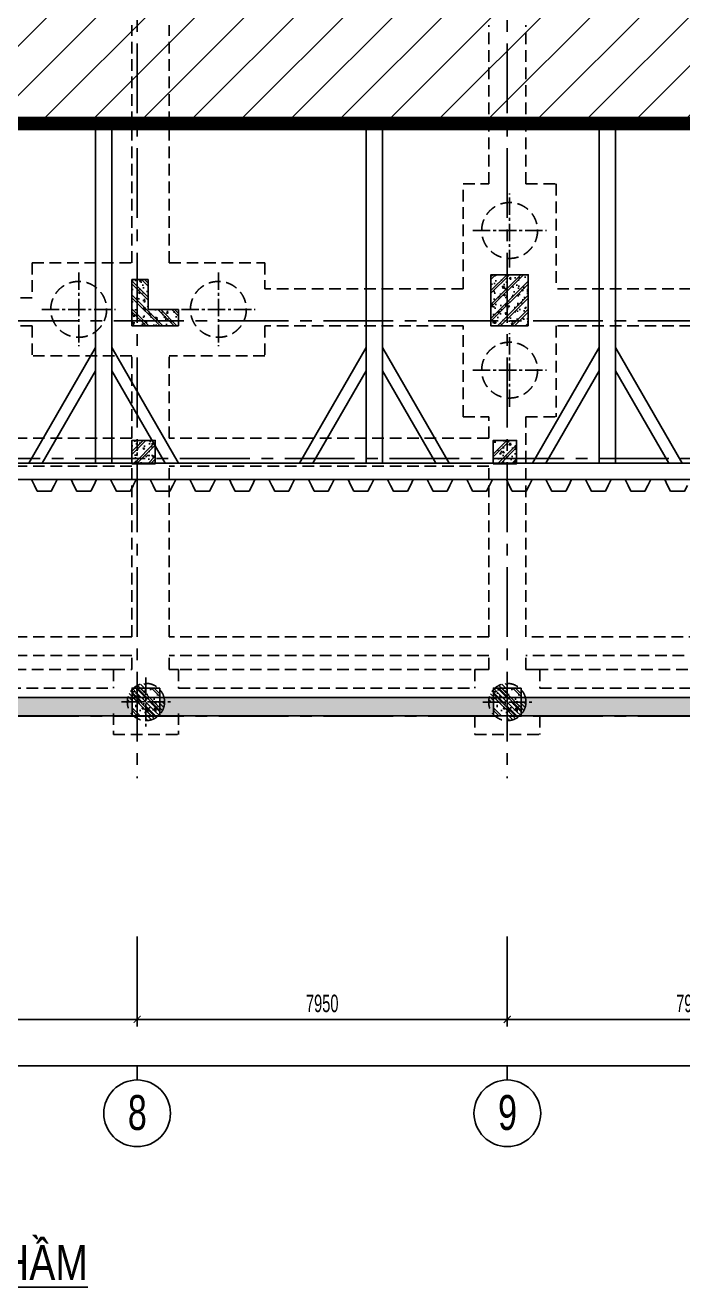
# Model space of a CAD drawing. Extents: x 71 to 3057337, y -14 to 345257.
# Drawn here: x 2985102 to 2999221, y 262132 to 289256 of the extents above; entities that cross this region are included whole.
import ezdxf
from ezdxf.enums import TextEntityAlignment as Align

# ---------------------------------------------------------------- set-up
doc = ezdxf.new("R2010")
doc.units = 0
doc.header["$LTSCALE"] = 1000
doc.header["$MEASUREMENT"] = 0
doc.header["$PDMODE"] = 3
doc.linetypes.add('CENTER2', pattern=[1.125, 0.75, -0.125, 0.125, -0.125])
doc.linetypes.add('HIDDEN', pattern=[0.375, 0.25, -0.125])
doc.layers.get('0').update_dxf_attribs({"linetype": 'CONTINUOUS'})
doc.layers.get('Defpoints').update_dxf_attribs({"linetype": 'CONTINUOUS'})
for name, color, linetype in [('03BORDER', 3, 'CONTINUOUS'), ('12CHI', 1, 'CONTINUOUS'), ('CDC.01.AXIS', 160, 'CENTER2'), ('CDC.02.DIM', 1, 'CONTINUOUS'), ('CDC.04.HIDDEN', 8, 'HIDDEN'), ('CDC.05.STEEL', 4, 'CONTINUOUS'), ('CDC.09.COLUMN', 4, 'CONTINUOUS'), ('CDC.10.HATCH', 9, 'CONTINUOUS'), ('CDC.14.STEELNUM', 2, 'CONTINUOUS'), ('CDC.16.BIGTEXT', 6, 'CONTINUOUS')]:
    doc.layers.add(name, color=color, linetype=linetype)
doc.styles.add('ARIAL', font='arial.ttf', dxfattribs={"width": 0.6})
doc.dimstyles.new('D150', dxfattribs={"dimscale": 150, "dimtxt": 2.5, "dimasz": 1, "dimexe": 1, "dimexo": 0, "dimgap": 1, "dimtad": 1, "dimdec": 0, "dimdsep": 46, "dimtxsty": 'ARIAL', "dimblk": 'ARCHTICK', "dimcen": 1, "dimdle": 1, "dimclrd": 1, "dimclre": 1, "dimclrt": 2, "dimadec": 0, "dimazin": 0, "dimtfac": 0.00072, "dimtdec": 0, "dimtix": 1, "dimtmove": 2, "dimatfit": 3, "dimldrblk": 'ARCHTICK', "dimfxl": 1, "dimtolj": 1, "dimlwd": -1, "dimlwe": -1, "dimarcsym": 0})

# ---------------------------------------------------------------- blocks, each defined once
blk = doc.blocks.new('_ARCHTICK')
at = {"color": 0, "linetype": 'ByBlock', "const_width": 0.15}
blk.add_lwpolyline([(-0.5, -0.5), (0.5, 0.5)], dxfattribs=at)
blk = doc.blocks.new('*D291')
at = {"layer": 'CDC.02.DIM', "color": 1, "transparency": 16777216}
for p, q in [((2979554, 269678), (2979554, 267748)), ((2987504, 269678), (2987504, 267748)), ((2979404, 267898), (2987654, 267898))]:
    blk.add_line(p, q, dxfattribs=at)
at = {"layer": 'Defpoints', "color": 0, "transparency": 16777216}
for p in [(2979554, 269678), (2987504, 269678), (2987504, 267898)]:
    blk.add_point(p, dxfattribs=at)
at = {"layer": 'CDC.02.DIM', "color": 1, "transparency": 16777216, "xscale": 150, "yscale": 150, "zscale": 150, "rotation": 180}
blk.add_blockref('_ARCHTICK', (2979554, 267898), dxfattribs=at)
at = {"layer": 'CDC.02.DIM', "color": 1, "transparency": 16777216, "xscale": 150, "yscale": 150, "zscale": 150}
blk.add_blockref('_ARCHTICK', (2987504, 267898), dxfattribs=at)
at = {"layer": 'CDC.02.DIM', "color": 2, "transparency": 16777216, "insert": (2983529, 268239), "char_height": 375, "attachment_point": 5, "style": 'ARIAL'}
blk.add_mtext('\\A1;7950', dxfattribs=at)
blk = doc.blocks.new('*D294')
at = {"layer": 'CDC.02.DIM', "color": 1, "transparency": 16777216}
for p, q in [((2995454, 269678), (2995454, 267748)), ((3003404, 269678), (3003404, 267748)), ((3003554, 267898), (2995304, 267898))]:
    blk.add_line(p, q, dxfattribs=at)
at = {"layer": 'Defpoints', "color": 0, "transparency": 16777216}
for p in [(2995454, 269678), (3003404, 269678), (2995454, 267898)]:
    blk.add_point(p, dxfattribs=at)
at = {"layer": 'CDC.02.DIM', "color": 1, "transparency": 16777216, "xscale": 150, "yscale": 150, "zscale": 150, "rotation": 180}
blk.add_blockref('_ARCHTICK', (2995454, 267898), dxfattribs=at)
at = {"layer": 'CDC.02.DIM', "color": 1, "transparency": 16777216, "xscale": 150, "yscale": 150, "zscale": 150}
blk.add_blockref('_ARCHTICK', (3003404, 267898), dxfattribs=at)
at = {"layer": 'CDC.02.DIM', "color": 2, "transparency": 16777216, "insert": (2999429, 268239), "char_height": 375, "attachment_point": 5, "style": 'ARIAL'}
blk.add_mtext('\\A1;7950', dxfattribs=at)
blk = doc.blocks.new('*D295')
at = {"layer": 'CDC.02.DIM', "color": 1, "transparency": 16777216}
for p, q in [((2987504, 269678), (2987504, 267748)), ((2995454, 269678), (2995454, 267748)), ((2995604, 267898), (2987354, 267898))]:
    blk.add_line(p, q, dxfattribs=at)
at = {"layer": 'Defpoints', "color": 0, "transparency": 16777216}
for p in [(2987504, 269678), (2995454, 269678), (2987504, 267898)]:
    blk.add_point(p, dxfattribs=at)
at = {"layer": 'CDC.02.DIM', "color": 1, "transparency": 16777216, "xscale": 150, "yscale": 150, "zscale": 150, "rotation": 180}
blk.add_blockref('_ARCHTICK', (2987504, 267898), dxfattribs=at)
at = {"layer": 'CDC.02.DIM', "color": 1, "transparency": 16777216, "xscale": 150, "yscale": 150, "zscale": 150}
blk.add_blockref('_ARCHTICK', (2995454, 267898), dxfattribs=at)
at = {"layer": 'CDC.02.DIM', "color": 2, "transparency": 16777216, "insert": (2991479, 268239), "char_height": 375, "attachment_point": 5, "style": 'ARIAL'}
blk.add_mtext('\\A1;7950', dxfattribs=at)
blk = doc.blocks.new('*D319')
at = {"layer": 'CDC.02.DIM', "color": 1, "transparency": 16777216}
for p, q in [((2923174, 269678), (2923174, 266748)), ((3027104, 269678), (3027104, 266748)), ((2923024, 266898), (3027254, 266898))]:
    blk.add_line(p, q, dxfattribs=at)
at = {"layer": 'Defpoints', "color": 0, "transparency": 16777216}
for p in [(2923174, 269678), (3027104, 269678), (3027104, 266898)]:
    blk.add_point(p, dxfattribs=at)
at = {"layer": 'CDC.02.DIM', "color": 1, "transparency": 16777216, "xscale": 150, "yscale": 150, "zscale": 150, "rotation": 180}
blk.add_blockref('_ARCHTICK', (2923174, 266898), dxfattribs=at)
at = {"layer": 'CDC.02.DIM', "color": 1, "transparency": 16777216, "xscale": 150, "yscale": 150, "zscale": 150}
blk.add_blockref('_ARCHTICK', (3027104, 266898), dxfattribs=at)
at = {"layer": 'CDC.02.DIM', "color": 2, "transparency": 16777216, "insert": (2975139, 267239), "char_height": 375, "attachment_point": 5, "style": 'ARIAL'}
blk.add_mtext('\\A1;103930', dxfattribs=at)
blk = doc.blocks.new('7.95M')
at = {"layer": 'CDC.10.HATCH'}
h = blk.add_hatch(dxfattribs=at)
h.set_pattern_fill('CHAU-01', color=256, scale=50, style=0, pattern_type=2)
h.set_pattern_definition([(310, (-263987.3, -183495.4), (358.63009, 31.376067), [37.5, -412.5]), (5, (-263987.3, -183495.4), (-69.37567, -376.09607), [30, -330]), (259.5486, (-263957.42, -183492.77), (289.25469, -344.71977), [31.870095, -350.571056]), (313.8158, (-263987.3, -183595.4), (533.62052, 82.75951), [56.25, -618.75]), (263.3644, (-263942.84, -183588.5), (467.33135, -487.05894), [47.80514, -525.8565]), (8.8158, (-263987.3, -183595.4), (467.33097, -487.0593), [45, -495]), (339, (-263937.3, -183570.4), (298.453526, 201.309445), [37.5, -412.5]), (34, (-263937.3, -183570.4), (121.657666, -362.57502), [30, -330]), (288.5486, (-263912.43, -183553.6), (420.111314, -161.26525), [31.870095, -350.571056]), (322.5, (-263987.3, -183495.39), (6.079928, -166.446927), [0, -326, 0, -335, 0, -331.25]), (352.5, (-263987.3, -183495.39), (131.534769, -197.205856), [0, -191, 0, -318.5, 0, -126.25]), (32.5, (-264098.8, -183495.39), (266.911218, 11.277436), [0, -125, 0, -390, 0, -517.5]), (42.5, (-264148.8, -183495.39), (291.593085, -50.05249), [0, -162.5, 0, -259, 0, -367.5]), (315, (-263987.3, -183495.39), (-150.26019, -150.26019), []), (315, (-263987.3, -183556.64), (-150.26019, -150.26019), [])])
h.paths.add_polyline_path([(1476692, -110648), (1476582, -110648), (1476582, -109757), (1476692, -109757)])
h.paths.add_polyline_path([(1477582, -110648), (1476692, -110648), (1476692, -109757), (1476932, -109757), (1476932, -110407), (1477582, -110407)])
h.paths.add_polyline_path([(1477582, -110757), (1476692, -110757), (1476692, -110648), (1477582, -110648)])
h.paths.add_polyline_path([(1476692, -110757), (1476582, -110757), (1476582, -110648), (1476692, -110648)])
h = blk.add_hatch(dxfattribs=at)
h.set_pattern_fill('CHAU-01', color=256, scale=50, style=0, pattern_type=2)
h.set_pattern_definition([(230, (3233672.23, -183495.4), (-358.63009, 31.376067), [37.5, -412.5]), (175, (3233672.23, -183495.4), (69.37567, -376.09607), [30, -330]), (280.4514, (3233642.35, -183492.77), (-289.25469, -344.71977), [31.870095, -350.571056]), (226.1842, (3233672.23, -183595.4), (-533.62052, 82.75951), [56.25, -618.75]), (276.6356, (3233627.77, -183588.5), (-467.33135, -487.05894), [47.80514, -525.8565]), (171.1842, (3233672.23, -183595.4), (-467.33097, -487.0593), [45, -495]), (201, (3233622.23, -183570.4), (-298.453526, 201.309445), [37.5, -412.5]), (146, (3233622.23, -183570.4), (-121.657666, -362.57502), [30, -330]), (251.4514, (3233597.36, -183553.6), (-420.111314, -161.26525), [31.870095, -350.571056]), (217.5, (3233672.23, -183495.39), (-6.079928, -166.446927), [0, -326, 0, -335, 0, -331.25]), (187.5, (3233672.23, -183495.39), (-131.534769, -197.205856), [0, -191, 0, -318.5, 0, -126.25]), (147.5, (3233783.73, -183495.39), (-266.911218, 11.277436), [0, -125, 0, -390, 0, -517.5]), (137.5, (3233833.73, -183495.39), (-291.593085, -50.05249), [0, -162.5, 0, -259, 0, -367.5]), (225, (3233672.23, -183495.39), (150.26019, -150.26019), []), (225, (3233672.23, -183556.64), (150.26019, -150.26019), [])])
h.paths.add_polyline_path([(1484742, -110757), (1485092, -110757), (1485092, -110648), (1484742, -110648)])
h.paths.add_polyline_path([(1484742, -110648), (1485092, -110648), (1485092, -109657), (1484742, -109657)])
h.paths.add_polyline_path([(1484292, -110648), (1484742, -110648), (1484742, -109657), (1484292, -109657)])
h.paths.add_polyline_path([(1484292, -110757), (1484742, -110757), (1484742, -110648), (1484292, -110648)])
h = blk.add_hatch(dxfattribs=at)
h.set_pattern_fill('CHAU-01', color=256, scale=50, style=0, pattern_type=2)
h.set_pattern_definition([(50, (-320987.27, 0), (358.63009, -31.376067), [37.5, -412.5]), (355, (-320987.27, 0), (-69.37567, 376.09607), [30, -330]), (100.4514, (-320957.4, -2.6), (289.25469, 344.71977), [31.870095, -350.571056]), (46.1842, (-320987.27, 100), (533.62052, -82.75951), [56.25, -618.75]), (96.6356, (-320942.8, 93.1), (467.33135, 487.05894), [47.80514, -525.8565]), (351.1842, (-320987.3, 100), (467.33097, 487.0593), [45, -495]), (21, (-320937.27, 75), (298.453526, -201.309445), [37.5, -412.5]), (326, (-320937.27, 75), (121.657666, 362.57502), [30, -330]), (71.4514, (-320912.4, 58.22), (420.111314, 161.26525), [31.870095, -350.571056]), (37.5, (-320987.27, 0), (6.079928, 166.446927), [0, -326, 0, -335, 0, -331.25]), (7.5, (-320987.27, 0), (131.534769, 197.205856), [0, -191, 0, -318.5, 0, -126.25]), (327.5, (-321098.77, 0), (266.911218, -11.277436), [0, -125, 0, -390, 0, -517.5]), (317.5, (-321148.77, 0), (291.593085, 50.05249), [0, -162.5, 0, -259, 0, -367.5]), (45, (-320987.27, 0), (-150.26019, 150.26019), []), (45, (-320987.27, 61.25), (-150.26019, 150.26019), [])])
h.paths.add_polyline_path([(1476582, -113718), (1476582, -113218), (1477082, -113218), (1477082, -113718)])
h = blk.add_hatch(dxfattribs=at)
h.set_pattern_fill('CHAU-01', color=256, scale=50, style=0, pattern_type=2)
h.set_pattern_definition([(50, (-321287.27, 0), (358.63009, -31.376067), [37.5, -412.5]), (355, (-321287.27, 0), (-69.37567, 376.09607), [30, -330]), (100.4514, (-321257.4, -2.6), (289.25469, 344.71977), [31.870095, -350.571056]), (46.1842, (-321287.27, 100), (533.62052, -82.75951), [56.25, -618.75]), (96.6356, (-321242.8, 93.1), (467.33135, 487.05894), [47.80514, -525.8565]), (351.1842, (-321287.3, 100), (467.33097, 487.0593), [45, -495]), (21, (-321237.27, 75), (298.453526, -201.309445), [37.5, -412.5]), (326, (-321237.27, 75), (121.657666, 362.57502), [30, -330]), (71.4514, (-321212.4, 58.22), (420.111314, 161.26525), [31.870095, -350.571056]), (37.5, (-321287.27, 0), (6.079928, 166.446927), [0, -326, 0, -335, 0, -331.25]), (7.5, (-321287.27, 0), (131.534769, 197.205856), [0, -191, 0, -318.5, 0, -126.25]), (327.5, (-321398.77, 0), (266.911218, -11.277436), [0, -125, 0, -390, 0, -517.5]), (317.5, (-321448.77, 0), (291.593085, 50.05249), [0, -162.5, 0, -259, 0, -367.5]), (45, (-321287.27, 0), (-150.26019, 150.26019), []), (45, (-321287.27, 61.25), (-150.26019, 150.26019), [])])
h.paths.add_polyline_path([(1484342, -113718), (1484342, -113218), (1484842, -113218), (1484842, -113718)])
h = blk.add_hatch(dxfattribs=at)
h.set_pattern_fill('ANSI31', color=256, scale=500, style=0)
h.set_pattern_definition([(135, (3253546.17, -37452.91), (44.1941738, 44.1941738), [])])
edge = h.paths.add_edge_path()
edge.add_line((1476882, -118437), (1476882, -118837))
edge.add_line((1476882, -118837), (1476482, -118837))
edge.add_ellipse((1476882, -118837), major_axis=(283, 283), ratio=1, start_angle=45, end_angle=135, ccw=False)
edge = h.paths.add_edge_path()
edge.add_line((1476882, -118837), (1477282, -118837))
edge.add_ellipse((1476882, -118837), major_axis=(283, 283), ratio=1, start_angle=225, end_angle=315, ccw=False)
edge.add_line((1476882, -119237), (1476882, -118837))
h = blk.add_hatch(dxfattribs=at)
h.set_pattern_fill('ANSI31', color=256, scale=500, style=0)
h.set_pattern_definition([(135, (3261306.12, -37453.253), (44.1941738, 44.1941738), [])])
edge = h.paths.add_edge_path()
edge.add_line((1484642, -118438), (1484642, -118838))
edge.add_line((1484642, -118838), (1484242, -118838))
edge.add_ellipse((1484642, -118838), major_axis=(283, 283), ratio=1, start_angle=45, end_angle=135, ccw=False)
edge = h.paths.add_edge_path()
edge.add_line((1484642, -118838), (1485042, -118838))
edge.add_ellipse((1484642, -118838), major_axis=(283, 283), ratio=1, start_angle=225, end_angle=315, ccw=False)
edge.add_line((1484642, -119238), (1484642, -118838))
h = blk.add_hatch(dxfattribs=at)
h.set_pattern_fill('CHAU-01', color=256, scale=80, style=0, pattern_type=2)
h.set_pattern_definition([(50, (-322187.27, -2490), (573.80815, -50.20171), [60, -660]), (355, (-322187.3, -2490), (-111.00107, 601.7537), [48, -528]), (100.4514, (-322139.46, -2494.2), (462.8075, 551.55163), [50.99215, -560.91369]), (46.1842, (-322187.3, -2330), (853.79284, -132.4152), [90, -990]), (96.6356, (-322116.1, -2341), (747.73016, 779.2943), [76.48823, -841.3704]), (351.1842, (-322187.3, -2330), (747.72956, 779.2949), [72, -792]), (21, (-322107.27, -2370), (477.52564, -322.09511), [60, -660]), (326, (-322107.3, -2370), (194.65227, 580.12004), [48, -528]), (71.4514, (-322067.5, -2396.84), (672.1781, 258.0244), [50.99215, -560.91369]), (37.5, (-322187.27, -2490), (9.727884, 266.315083), [0, -521.6, 0, -536, 0, -530]), (7.5, (-322187.27, -2490), (210.45563, 315.52937), [0, -305.6, 0, -509.6, 0, -202]), (327.5, (-322365.67, -2490), (427.05795, -18.043897), [0, -200, 0, -624, 0, -828]), (317.5, (-322445.67, -2490), (466.548935, 80.083986), [0, -260, 0, -414.4, 0, -588]), (45, (-322187.27, -2490), (-240.416306, 240.416306), []), (45, (-322187.27, -2392), (-240.416306, 240.416306), [])])
h.paths.add_polyline_path([(1418382, -118737), (1412962, -118737), (1412962, -119137), (1418382, -119137)])
h.paths.add_polyline_path([(1426192, -118737), (1418982, -118737), (1418982, -119137), (1426192, -119137)])
h.paths.add_polyline_path([(1434092, -118737), (1426792, -118737), (1426792, -119137), (1434092, -119137)])
h.paths.add_polyline_path([(1442042, -118737), (1434692, -118737), (1434692, -119137), (1442042, -119137)])
h.paths.add_polyline_path([(1449802, -118737), (1442642, -118737), (1442642, -119137), (1449802, -119137)])
h.paths.add_polyline_path([(1457942, -118737), (1450402, -118737), (1450402, -119137), (1457942, -119137)])
h.paths.add_polyline_path([(1468218, -118737), (1458542, -118737), (1458542, -119137), (1468218, -119137)])
h.paths.add_polyline_path([(1476583, -118737), (1469267, -118737), (1469267, -119137), (1476583, -119137)])
h.paths.add_polyline_path([(1484343, -118737), (1477183, -118737), (1477183, -119137), (1484343, -119137)])
h.paths.add_polyline_path([(1492293, -118738), (1484943, -118737), (1484943, -119137), (1492293, -119138)])
h.paths.add_polyline_path([(1500193, -118738), (1492893, -118738), (1492893, -119138), (1500193, -119138)])
h.paths.add_polyline_path([(1508003, -118738), (1500793, -118738), (1500793, -119138), (1508003, -119138)])
h.paths.add_polyline_path([(1515694, -118738), (1508603, -118738), (1508603, -119138), (1515694, -119138)])
h = blk.add_hatch(dxfattribs=at)
h.set_pattern_fill('CHAU-01', color=256, scale=50, angle=270, style=0, pattern_type=2)
h.set_pattern_definition([(320, (-272173.54, -425858.61), (-31.376067, -358.63009), [37.5, -412.5]), (265, (-272173.54, -425858.6), (376.09607, 69.37567), [30, -330]), (10.4514, (-272176.16, -425888.5), (344.71977, -289.25469), [31.870095, -350.571056]), (316.1842, (-272073.54, -425858.6), (-82.75951, -533.62052), [56.25, -618.75]), (6.6356, (-272080.44, -425903.1), (487.05894, -467.33135), [47.80514, -525.8565]), (261.1842, (-272073.54, -425858.6), (487.0593, -467.33097), [45, -495]), (291, (-272098.54, -425908.61), (-201.309445, -298.453526), [37.5, -412.5]), (236, (-272098.54, -425908.6), (362.57502, -121.657666), [30, -330]), (341.4514, (-272115.32, -425933.5), (161.26525, -420.111314), [31.870095, -350.571056]), (307.5, (-272173.54, -425858.61), (166.446927, -6.079928), [0, -326, 0, -335, 0, -331.25]), (277.5, (-272173.54, -425858.61), (197.205856, -131.534769), [0, -191, 0, -318.5, 0, -126.25]), (237.5, (-272173.54, -425747.11), (-11.277436, -266.911218), [0, -125, 0, -390, 0, -517.5]), (227.5, (-272173.54, -425697.11), (50.05249, -291.593085), [0, -162.5, 0, -259, 0, -367.5]), (315, (-272173.54, -425858.61), (150.26019, 150.26019), []), (315, (-272112.3, -425858.61), (150.26019, 150.26019), [])])
h.paths.add_polyline_path([(1477183, -119137), (1476583, -119137), (1476583, -118537), (1477183, -118537)])
h = blk.add_hatch(dxfattribs=at)
h.set_pattern_fill('CHAU-01', color=256, scale=50, angle=270, style=0, pattern_type=2)
h.set_pattern_definition([(320, (-264413.57, -425858.57), (-31.376067, -358.63009), [37.5, -412.5]), (265, (-264413.57, -425858.57), (376.09607, 69.37567), [30, -330]), (10.4514, (-264416.18, -425888.45), (344.71977, -289.25469), [31.870095, -350.571056]), (316.1842, (-264313.57, -425858.57), (-82.75951, -533.62052), [56.25, -618.75]), (6.6356, (-264320.46, -425903.03), (487.05894, -467.33135), [47.80514, -525.8565]), (261.1842, (-264313.57, -425858.57), (487.0593, -467.33097), [45, -495]), (291, (-264338.57, -425908.57), (-201.309445, -298.453526), [37.5, -412.5]), (236, (-264338.57, -425908.57), (362.57502, -121.657666), [30, -330]), (341.4514, (-264355.34, -425933.44), (161.26525, -420.111314), [31.870095, -350.571056]), (307.5, (-264413.57, -425858.57), (166.446927, -6.079928), [0, -326, 0, -335, 0, -331.25]), (277.5, (-264413.57, -425858.57), (197.205856, -131.534769), [0, -191, 0, -318.5, 0, -126.25]), (237.5, (-264413.57, -425747.07), (-11.277436, -266.911218), [0, -125, 0, -390, 0, -517.5]), (227.5, (-264413.57, -425697.07), (50.05249, -291.593085), [0, -162.5, 0, -259, 0, -367.5]), (315, (-264413.57, -425858.57), (150.26019, 150.26019), []), (315, (-264352.32, -425858.57), (150.26019, 150.26019), [])])
h.paths.add_polyline_path([(1484943, -119137), (1484343, -119137), (1484343, -118537), (1484943, -118537)])
at = {"layer": 'CDC.01.AXIS', "ltscale": 2}
for p, q in [((1476692, -61938), (1476692, -120474)), ((1484642, -61938), (1484642, -120474)), ((1410944, -110648), (1517957, -110648)), ((1412362, -113608), (1517957, -113608)), ((1410944, -119138), (1517957, -119138))]:
    blk.add_line(p, q, dxfattribs=at)
at = {"layer": 'CDC.01.AXIS', "ltscale": 0.5}
for p, q in [((1484692, -109499), (1484692, -107915)), ((1483900, -108707), (1485484, -108707)), ((1475438, -109610), (1475438, -111194)), ((1478438, -109610), (1478438, -111194)), ((1474646, -110402), (1476230, -110402)), ((1477646, -110402), (1479230, -110402)), ((1484692, -112499), (1484692, -110915)), ((1483900, -111707), (1485484, -111707)), ((1476882, -118309), (1476882, -119365)), ((1484642, -118310), (1484642, -119366)), ((1476354, -118837), (1477410, -118837)), ((1484114, -118838), (1485170, -118838))]:
    blk.add_line(p, q, dxfattribs=at)
at = {"layer": 'CDC.04.HIDDEN'}
for p, q in [((1476582, -109402), (1476582, -104298)), ((1477382, -109402), (1477382, -104298)), ((1484242, -107707), (1484242, -104298)), ((1485042, -107707), (1485042, -104298)), ((1483692, -109957), (1483692, -107707)), ((1483692, -107707), (1484242, -107707)), ((1485042, -107707), (1485692, -107707)), ((1485692, -107707), (1485692, -109957)), ((1474438, -109402), (1476582, -109402)), ((1474438, -109402), (1474438, -110157)), ((1477382, -109402), (1479438, -109402)), ((1479438, -109402), (1479438, -109957)), ((1483692, -109957), (1479438, -109957)), ((1491592, -109957), (1485692, -109957)), ((1474438, -110157), (1469742, -110157)), ((1474438, -110757), (1469742, -110757)), ((1474438, -110757), (1474438, -111402)), ((1483692, -110757), (1479438, -110757)), ((1479438, -110757), (1479438, -111402)), ((1483692, -112707), (1483692, -110757)), ((1491592, -110757), (1485692, -110757)), ((1485692, -110757), (1485692, -112707)), ((1476582, -111402), (1474438, -111402)), ((1476582, -113168), (1476582, -111402)), ((1479438, -111402), (1477382, -111402)), ((1477382, -113168), (1477382, -111402)), ((1483692, -112707), (1484242, -112707)), ((1484242, -113168), (1484242, -112707)), ((1485042, -117438), (1485042, -112707)), ((1485042, -112707), (1485692, -112707)), ((1476582, -113168), (1469042, -113168)), ((1484242, -113168), (1477382, -113168)), ((1476582, -113768), (1469042, -113768)), ((1476582, -117438), (1476582, -113768)), ((1477382, -117438), (1477382, -113768)), ((1484242, -113768), (1477382, -113768)), ((1484242, -117438), (1484242, -113768)), ((1476582, -117438), (1469042, -117438)), ((1484242, -117438), (1477382, -117438)), ((1490292, -117438), (1485042, -117438)), ((1476582, -117838), (1469042, -117838)), ((1476582, -118137), (1476582, -117838)), ((1477382, -118137), (1477382, -117838)), ((1484242, -117838), (1477382, -117838)), ((1484242, -118138), (1484242, -117838)), ((1485042, -118138), (1485042, -117838)), ((1492192, -117838), (1485042, -117838)), ((1476182, -118138), (1469442, -118138)), ((1476182, -118137), (1476182, -118537)), ((1476182, -118137), (1476582, -118137)), ((1477382, -118137), (1477582, -118137)), ((1477582, -118137), (1477582, -118537)), ((1484242, -118138), (1477582, -118138)), ((1483942, -118138), (1483942, -118537)), ((1483942, -118138), (1484242, -118138)), ((1485042, -118138), (1485342, -118138)), ((1491892, -118138), (1485042, -118138)), ((1485342, -118138), (1485342, -118537)), ((1469442, -118537), (1476182, -118537)), ((1477582, -118537), (1483944, -118537)), ((1485342, -118537), (1491894, -118537)), ((1476182, -119081), (1476182, -119537)), ((1477582, -119081), (1477582, -119537)), ((1483942, -119137), (1483942, -119538)), ((1485342, -119137), (1485342, -119538)), ((1476182, -119537), (1477582, -119537)), ((1483942, -119538), (1485342, -119538))]:
    blk.add_line(p, q, dxfattribs=at)
for centre, radius in [((1484692, -108707), 600), ((1475438, -110402), 600), ((1478438, -110402), 600), ((1484692, -111707), 600), ((1476882, -118837), 400), ((1484642, -118838), 400)]:
    blk.add_circle(centre, radius, dxfattribs=at)
at = {"layer": 'CDC.09.COLUMN', "ltscale": 2000}
for p, q in [((1476932, -109757), (1476582, -109757)), ((1476582, -109757), (1476582, -110757)), ((1476932, -110407), (1476932, -109757)), ((1476932, -110407), (1477582, -110407)), ((1477582, -110407), (1477582, -110757)), ((1476582, -110757), (1477582, -110757))]:
    blk.add_line(p, q, dxfattribs=at)
at = {"layer": 'CDC.09.COLUMN'}
for p, q in [((1515694, -118738), (1412962, -118737)), ((1516294, -119138), (1412362, -119137))]:
    blk.add_line(p, q, dxfattribs=at)
at = {"layer": 'CDC.09.COLUMN', "ltscale": 2000}
for points in [[(1485092, -110757), (1485092, -109657), (1484292, -109657), (1484292, -110757)], [(1476582, -113718), (1476582, -113218), (1477082, -113218), (1477082, -113718)], [(1484342, -113718), (1484342, -113218), (1484842, -113218), (1484842, -113718)], [(1477183, -118537), (1477183, -119137), (1476583, -119137), (1476583, -118537)], [(1484943, -118537), (1484943, -119137), (1484343, -119137), (1484343, -118537)]]:
    blk.add_lwpolyline(points, close=True, dxfattribs=at)

msp = doc.modelspace()

# ---------------------------------------------------------------- hatches: boundary and pattern name
at = {"layer": 'CDC.10.HATCH'}
h = msp.add_hatch(dxfattribs=at)
h.set_pattern_fill('ANSI31', color=256, scale=6000, style=0)
h.set_pattern_definition([(45, (6046.44, 116416.5), (-530.33009, 530.33009), [])])
h.paths.add_polyline_path([(3014304.1, 316190.9), (2934235.7, 316190.9), (2934235.7, 287145.7), (3014304.1, 287145.7)])
h.paths.add_polyline_path([(2958056.3, 300307.1), (2989134.8, 300307.1), (2989134.8, 303623.8), (2958056.3, 303623.8)], flags=24)

# ---------------------------------------------------------------- linework, layer by layer
at = {"layer": '12CHI'}
for p, q in [((2987504.5, 266897.7), (2987504.5, 266595.8)), ((2995454.4, 266897.7), (2995454.4, 266595.8))]:
    msp.add_line(p, q, dxfattribs=at)
for centre in [(2987504.5, 265879.9), (2995454.4, 265879.9)]:
    msp.add_circle(centre, 715.9, dxfattribs=at)
at = {"layer": 'CDC.05.STEEL', "color": 4}
for p, q in [((2986611.9, 287145.7), (2986611.9, 279846.5)), ((2986961.9, 287145.7), (2986961.9, 279846.5)), ((2992425.4, 287145.7), (2992425.4, 279846.5)), ((2992775.4, 287145.7), (2992775.4, 279846.5)), ((2997425.4, 287145.7), (2997425.4, 279846.5)), ((2997775.4, 287145.7), (2997775.4, 279846.5)), ((2986611.9, 282329.6), (2985179.1, 279846.5)), ((2986961.9, 282329.6), (2988394.7, 279846.5)), ((2992425.4, 282329.6), (2990992.6, 279846.5)), ((2992775.4, 282329.6), (2994208.2, 279846.5)), ((2997425.4, 282329.6), (2995992.6, 279846.5)), ((2997775.4, 282329.6), (2999208.2, 279846.5)), ((2986611.9, 281829.4), (2985467.8, 279846.5)), ((2986961.9, 281829.4), (2988106.1, 279846.5)), ((2992425.4, 281829.4), (2991281.2, 279846.5)), ((2992775.4, 281829.4), (2993919.6, 279846.5)), ((2997425.4, 281829.4), (2996281.2, 279846.5)), ((2997775.4, 281829.4), (2998919.6, 279846.5))]:
    msp.add_line(p, q, dxfattribs=at)
at = {"layer": 'CDC.05.STEEL', "linetype": 'Continuous'}
for p, q in [((2926854.2, 279846.5), (3021754.4, 279846.5)), ((2926504.2, 279496.5), (3022104.4, 279496.5))]:
    msp.add_line(p, q, dxfattribs=at)
at = {"layer": 'CDC.05.STEEL', "color": 4, "ltscale": 1000}
for points in [[(2984872.2, 279371.5), (2984934.7, 279496.5), (2984934.7, 279496.5), (2985234.7, 279496.5), (2985234.7, 279496.5), (2985297.2, 279371.5)], [(2985722.2, 279371.5), (2985784.7, 279496.5), (2985784.7, 279496.5), (2986084.7, 279496.5), (2986084.7, 279496.5), (2986147.2, 279371.5)], [(2986572.2, 279371.5), (2986634.7, 279496.5), (2986634.7, 279496.5), (2986934.7, 279496.5), (2986934.7, 279496.5), (2986997.2, 279371.5)], [(2986572.2, 279371.5), (2986634.7, 279496.5), (2986634.7, 279496.5), (2986934.7, 279496.5), (2986934.7, 279496.5), (2986997.2, 279371.5)], [(2986753.6, 279496.5), (2986934.7, 279496.5), (2986934.7, 279496.5), (2986997.2, 279371.5)], [(2987422.2, 279371.5), (2987484.7, 279496.5), (2987484.7, 279496.5), (2987784.7, 279496.5), (2987784.7, 279496.5), (2987847.2, 279371.5)], [(2988272.2, 279371.5), (2988334.7, 279496.5), (2988334.7, 279496.5), (2988634.7, 279496.5), (2988634.7, 279496.5), (2988697.2, 279371.5)], [(2989122.2, 279371.5), (2989184.7, 279496.5), (2989184.7, 279496.5), (2989484.7, 279496.5), (2989484.7, 279496.5), (2989547.2, 279371.5)], [(2989972.2, 279371.5), (2990034.7, 279496.5), (2990034.7, 279496.5), (2990334.7, 279496.5), (2990334.7, 279496.5), (2990397.2, 279371.5)], [(2990822.2, 279371.5), (2990884.7, 279496.5), (2990884.7, 279496.5), (2991184.7, 279496.5), (2991184.7, 279496.5), (2991247.2, 279371.5)], [(2991672.2, 279371.5), (2991734.7, 279496.5), (2991734.7, 279496.5), (2992034.7, 279496.5), (2992034.7, 279496.5), (2992097.2, 279371.5)], [(2992522.2, 279371.5), (2992584.7, 279496.5), (2992584.7, 279496.5), (2992884.7, 279496.5), (2992884.7, 279496.5), (2992947.2, 279371.5)], [(2993372.2, 279371.5), (2993434.7, 279496.5), (2993434.7, 279496.5), (2993734.7, 279496.5), (2993734.7, 279496.5), (2993797.2, 279371.5)], [(2994222.2, 279371.5), (2994284.7, 279496.5), (2994284.7, 279496.5), (2994584.7, 279496.5), (2994584.7, 279496.5), (2994647.2, 279371.5)], [(2995072.2, 279371.5), (2995134.7, 279496.5), (2995134.7, 279496.5), (2995434.7, 279496.5), (2995434.7, 279496.5), (2995497.2, 279371.5)], [(2995072.2, 279371.5), (2995134.7, 279496.5), (2995134.7, 279496.5), (2995434.7, 279496.5), (2995434.7, 279496.5), (2995497.2, 279371.5)], [(2995253.6, 279496.5), (2995434.7, 279496.5), (2995434.7, 279496.5), (2995497.2, 279371.5)], [(2995922.2, 279371.5), (2995984.7, 279496.5), (2995984.7, 279496.5), (2996284.7, 279496.5), (2996284.7, 279496.5), (2996347.2, 279371.5)], [(2995922.2, 279371.5), (2995984.7, 279496.5), (2995984.7, 279496.5), (2996284.7, 279496.5), (2996284.7, 279496.5), (2996347.2, 279371.5)], [(2996772.2, 279371.5), (2996834.7, 279496.5), (2996834.7, 279496.5), (2997134.7, 279496.5), (2997134.7, 279496.5), (2997197.2, 279371.5)], [(2997622.2, 279371.5), (2997684.7, 279496.5), (2997684.7, 279496.5), (2997984.7, 279496.5), (2997984.7, 279496.5), (2998047.2, 279371.5)], [(2998472.2, 279371.5), (2998534.7, 279496.5), (2998534.7, 279496.5), (2998834.7, 279496.5), (2998834.7, 279496.5), (2998897.2, 279371.5)], [(2985722.2, 279371.5), (2985659.7, 279246.5), (2985659.7, 279246.5), (2985359.7, 279246.5), (2985359.7, 279246.5), (2985297.2, 279371.5)], [(2986572.2, 279371.5), (2986509.7, 279246.5), (2986509.7, 279246.5), (2986209.7, 279246.5), (2986209.7, 279246.5), (2986147.2, 279371.5)], [(2987422.2, 279371.5), (2987359.7, 279246.5), (2987359.7, 279246.5), (2987059.7, 279246.5), (2987059.7, 279246.5), (2986997.2, 279371.5)], [(2987422.2, 279371.5), (2987359.7, 279246.5), (2987359.7, 279246.5), (2987059.7, 279246.5), (2987059.7, 279246.5), (2986997.2, 279371.5)], [(2988272.2, 279371.5), (2988209.7, 279246.5), (2988209.7, 279246.5), (2987909.7, 279246.5), (2987909.7, 279246.5), (2987847.2, 279371.5)], [(2989122.2, 279371.5), (2989059.7, 279246.5), (2989059.7, 279246.5), (2988759.7, 279246.5), (2988759.7, 279246.5), (2988697.2, 279371.5)], [(2989972.2, 279371.5), (2989909.7, 279246.5), (2989909.7, 279246.5), (2989609.7, 279246.5), (2989609.7, 279246.5), (2989547.2, 279371.5)], [(2990822.2, 279371.5), (2990759.7, 279246.5), (2990759.7, 279246.5), (2990459.7, 279246.5), (2990459.7, 279246.5), (2990397.2, 279371.5)], [(2991672.2, 279371.5), (2991609.7, 279246.5), (2991609.7, 279246.5), (2991309.7, 279246.5), (2991309.7, 279246.5), (2991247.2, 279371.5)], [(2991672.2, 279371.5), (2991609.7, 279246.5), (2991609.7, 279246.5), (2991309.7, 279246.5), (2991309.7, 279246.5), (2991247.2, 279371.5)], [(2992522.2, 279371.5), (2992459.7, 279246.5), (2992459.7, 279246.5), (2992159.7, 279246.5), (2992159.7, 279246.5), (2992097.2, 279371.5)], [(2993372.2, 279371.5), (2993309.7, 279246.5), (2993309.7, 279246.5), (2993009.7, 279246.5), (2993009.7, 279246.5), (2992947.2, 279371.5)], [(2994222.2, 279371.5), (2994159.7, 279246.5), (2994159.7, 279246.5), (2993859.7, 279246.5), (2993859.7, 279246.5), (2993797.2, 279371.5)], [(2995072.2, 279371.5), (2995009.7, 279246.5), (2995009.7, 279246.5), (2994709.7, 279246.5), (2994709.7, 279246.5), (2994647.2, 279371.5)], [(2995922.2, 279371.5), (2995859.7, 279246.5), (2995859.7, 279246.5), (2995559.7, 279246.5), (2995559.7, 279246.5), (2995497.2, 279371.5)], [(2995922.2, 279371.5), (2995859.7, 279246.5), (2995859.7, 279246.5), (2995559.7, 279246.5), (2995559.7, 279246.5), (2995497.2, 279371.5)], [(2995922.2, 279371.5), (2995859.7, 279246.5), (2995859.7, 279246.5), (2995559.7, 279246.5), (2995559.7, 279246.5), (2995497.2, 279371.5)], [(2996772.2, 279371.5), (2996709.7, 279246.5), (2996709.7, 279246.5), (2996409.7, 279246.5), (2996409.7, 279246.5), (2996347.2, 279371.5)], [(2997622.2, 279371.5), (2997559.7, 279246.5), (2997559.7, 279246.5), (2997259.7, 279246.5), (2997259.7, 279246.5), (2997197.2, 279371.5)], [(2997622.2, 279371.5), (2997559.7, 279246.5), (2997559.7, 279246.5), (2997259.7, 279246.5), (2997259.7, 279246.5), (2997197.2, 279371.5)], [(2998472.2, 279371.5), (2998409.7, 279246.5), (2998409.7, 279246.5), (2998109.7, 279246.5), (2998109.7, 279246.5), (2998047.2, 279371.5)], [(2999322.2, 279371.5), (2999259.7, 279246.5), (2999259.7, 279246.5), (2998959.7, 279246.5), (2998959.7, 279246.5), (2998897.2, 279371.5)]]:
    msp.add_lwpolyline(points, dxfattribs=at)
at = {"layer": 'CDC.14.STEELNUM', "const_width": 300}
msp.add_lwpolyline([(2934235.7, 316190.9), (3014304.1, 316190.9), (3014304.1, 287145.7), (2934235.7, 287145.7), (2934235.7, 316190.9)], dxfattribs=at)

# ---------------------------------------------------------------- block references
at = {"layer": '03BORDER'}
msp.add_blockref('7.95M', (1510811.7, 393553.9), dxfattribs=at)

# ---------------------------------------------------------------- texts
at = {"layer": 'CDC.16.BIGTEXT', "style": 'ARIAL', "width": 0.8}
msp.add_text('%%UMẶT BẰNG ĐỊNH HƯỚNG BIỆN PHÁP THI CÔNG TẦNG HẦM', height=750, dxfattribs=at).set_placement((2974506.8, 262672.9), align=Align.MIDDLE_CENTER)
at = {"layer": 'CDC.16.BIGTEXT', "char_height": 750, "width": 696.96, "attachment_point": 2, "line_spacing_factor": 0.938532}
for s, insert in [('{\\fArial|b0|i0|c0|p34;\\W0.7;8}', (2987509.1, 266272.5)), ('{\\fArial|b0|i0|c0|p34;\\W0.7;9}', (2995459.1, 266272.5))]:
    msp.add_mtext(s, dxfattribs=dict(at, insert=insert))

# ---------------------------------------------------------------- dimensions: what is measured, and where the dimension line sits
at = {"layer": 'CDC.02.DIM'}
for base, p1, p2, picture, middle in [((3027104.2, 266897.7), (2923174.2, 269677.5), (3027104.2, 269677.5), '*D319', (2975139.2, 267239.3)), ((2987504.5, 267897.7), (2979554.5, 269677.5), (2987504.5, 269677.5), '*D291', (2983529.5, 268239.1))]:
    dim = msp.add_linear_dim(base=base, p1=p1, p2=p2, dimstyle='D150', dxfattribs=at)
    dim.commit()
    dim.dimension.update_dxf_attribs({"geometry": picture, "text_midpoint": middle})
for base, p1, p2, picture, middle in [((2987504.5, 267897.7), (2995454.4, 269677.5), (2987504.5, 269677.5), '*D295', (2991479.4, 268239.1)), ((2995454.4, 267897.7), (3003404.4, 269677.5), (2995454.4, 269677.5), '*D294', (2999429.4, 268239.1))]:
    dim = msp.add_linear_dim(base=base, p1=p1, p2=p2, angle=180, dimstyle='D150', dxfattribs=at)
    dim.commit()
    dim.dimension.update_dxf_attribs({"geometry": picture, "text_midpoint": middle})

doc.saveas('drawing.dxf')
